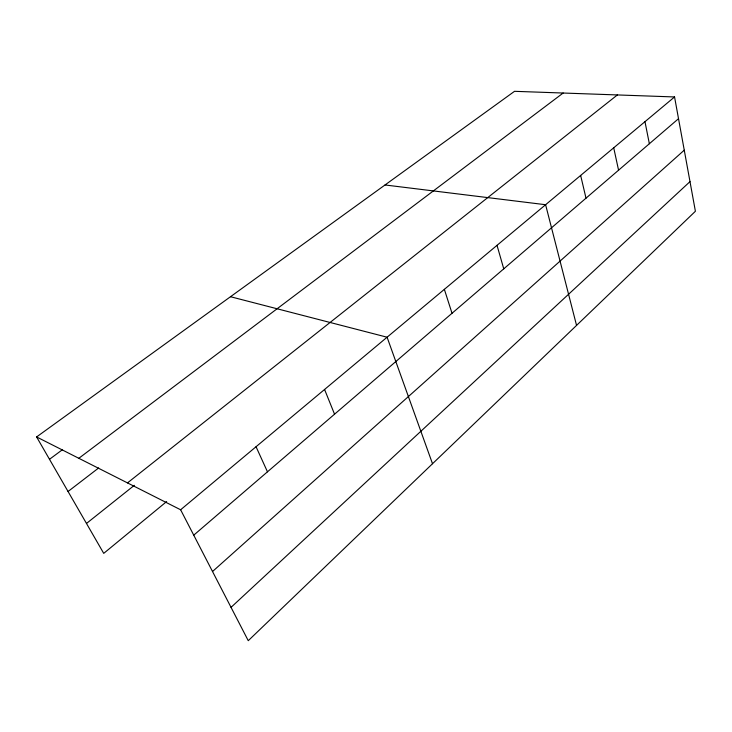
<?xml version="1.0" encoding="UTF-8"?>
<svg xmlns="http://www.w3.org/2000/svg" width="732" height="732" viewBox="0 0 732 732"><rect width="100%" height="100%" fill="white"/><g stroke="black" fill="none" stroke-linecap="round" stroke-linejoin="round"><path stroke-width="1.1" d="M231.038 607.359L689.992 181.627M212.518 571.518L684.255 150.17M193.742 535.165L678.518 118.694M180.621 509.774L674.556 96.953L695.4 211.264L248.258 640.683L180.621 509.774L36.6 436.94L514.523 91.317L674.556 96.953M166.649 501.557L103.724 553.365L36.6 436.94M86.486 523.453L134.331 485.334M127.487 482.9L617.387 94.94M68.058 491.492L98.655 467.968M78.836 458.296L563.155 93.028M49.492 459.303L62.284 449.805M385.023 184.967L545.605 204.722L576.551 325.401M230.498 296.716L387.082 337.214L432.511 463.731M256.044 446.73L267.473 471.82M324.569 389.47L334.542 414.193M444.361 289.341L452.019 313.278M497.019 245.33L503.753 268.836M580.65 175.433L586.003 198.171M613.718 147.8L618.567 170.199M644.974 121.677L649.357 143.746"/></g></svg>
